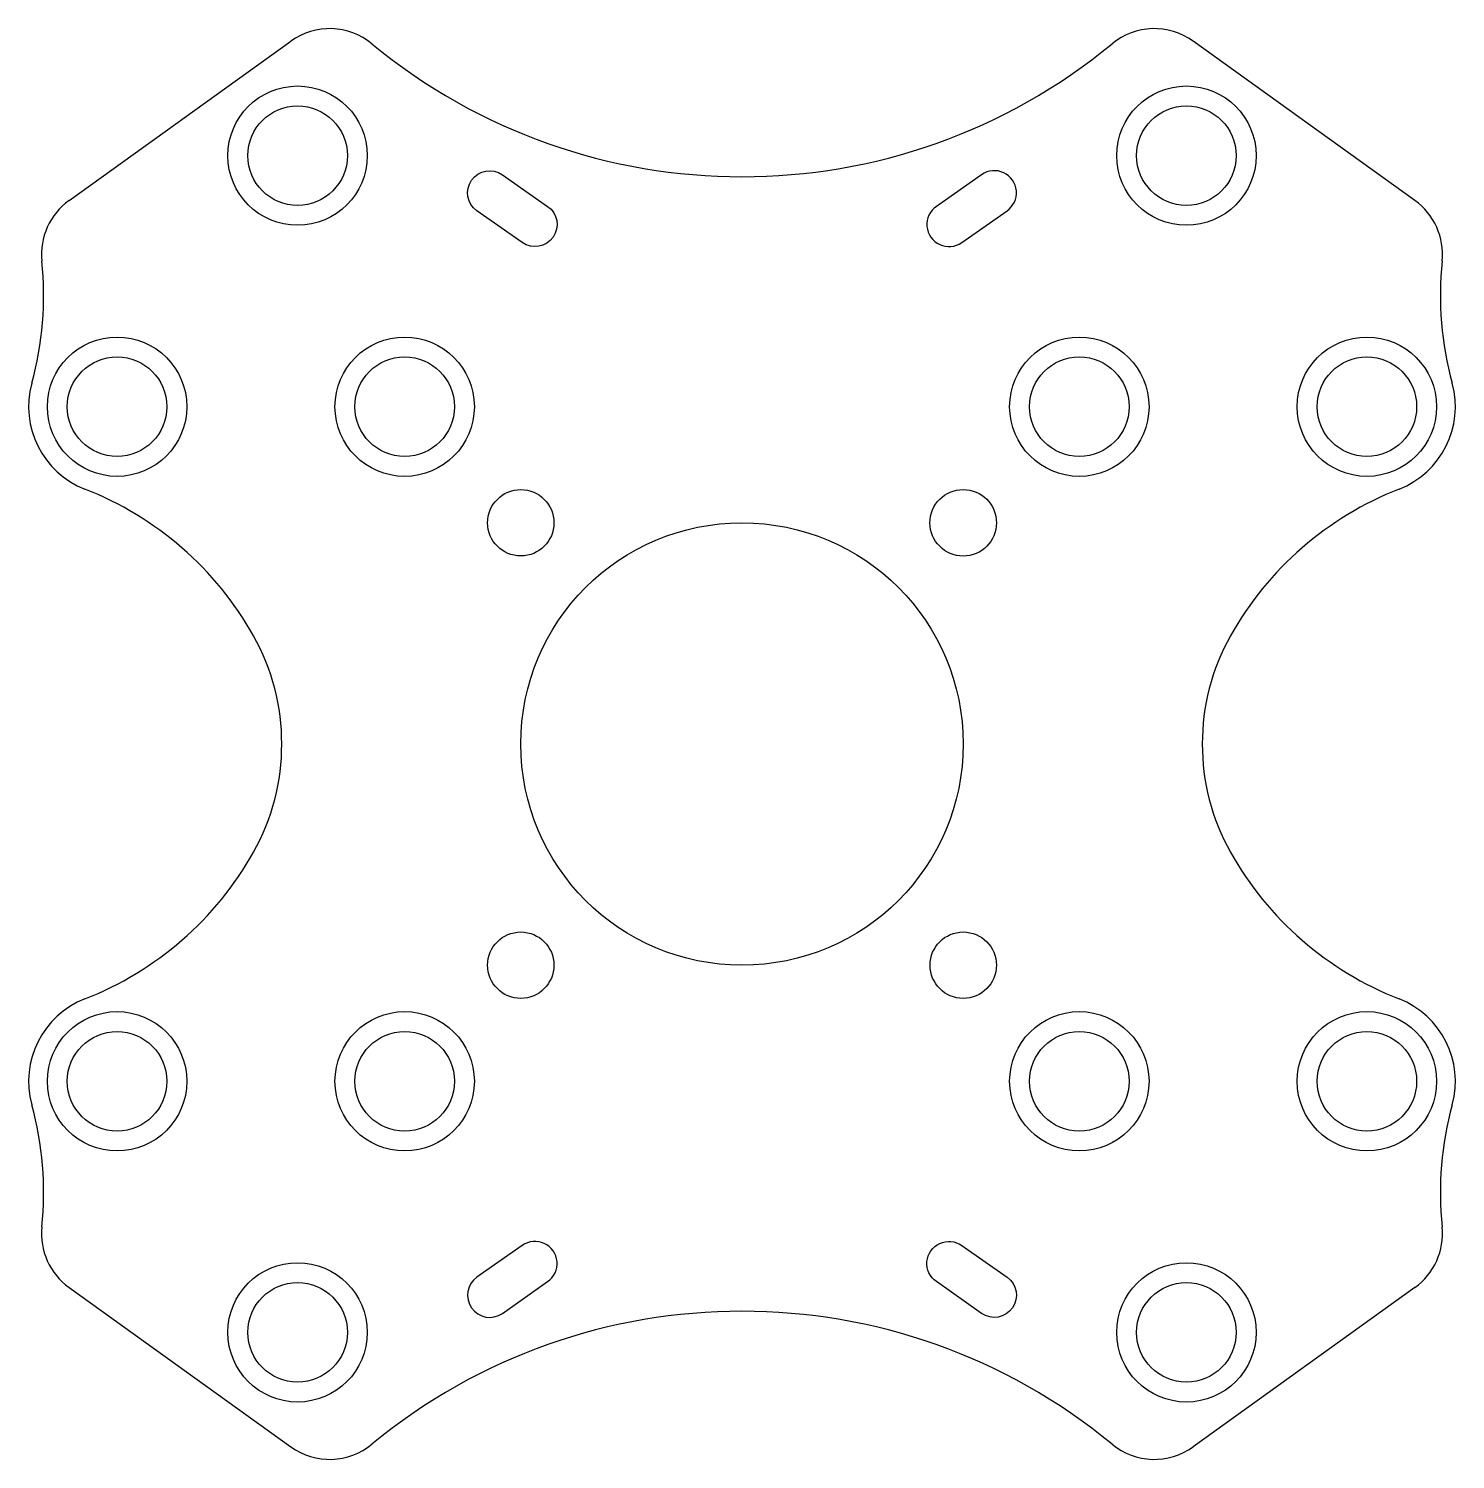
# Model space of a CAD drawing. Header units: millimetres. Extents: x 59.9 to 124.4, y 18.4 to 83.1.
import ezdxf

# ---------------------------------------------------------------- set-up
doc = ezdxf.new("R2010")
doc.units = ezdxf.units.MM
doc.layers.add('Locking Plate', color=6, linetype='Continuous')

msp = doc.modelspace()

# ---------------------------------------------------------------- linework, layer by layer
at = {"layer": 'Locking Plate'}
for p, q in [((61.748, 75.302), (71.774, 82.507)), ((122.585, 75.302), (112.559, 82.507)), ((61.748, 26.151), (71.774, 18.947)), ((122.585, 26.151), (112.559, 18.947))]:
    msp.add_line(p, q, dxfattribs=at)
for points in [[(83.381, 75.034, -1), (82.234, 73.395), (80.186, 74.829, -1), (81.333, 76.467)], [(100.952, 75.034, 1), (102.099, 73.395), (104.147, 74.829, 1), (103, 76.467)], [(83.381, 26.42, 1), (82.234, 28.058), (80.186, 26.624, 1), (81.333, 24.986)], [(100.952, 26.42, -1), (102.099, 28.058), (104.147, 26.624, -1), (103, 24.986)]]:
    msp.add_lwpolyline(points, format="xyb", close=True, dxfattribs=at)
for centre, radius in [((72.076, 77.327), 3.15), ((112.257, 77.327), 3.15), ((72.076, 77.327), 2.25), ((112.257, 77.327), 2.25), ((63.916, 65.977), 3.15), ((76.916, 65.977), 3.15), ((107.416, 65.977), 3.15), ((120.416, 65.977), 3.15), ((63.916, 65.977), 2.25), ((76.916, 65.977), 2.25), ((107.416, 65.977), 2.25), ((120.416, 65.977), 2.25), ((82.167, 60.727), 1.5), ((102.167, 60.727), 1.503), ((92.166, 50.727), 10), ((82.167, 40.727), 1.5), ((102.167, 40.727), 1.5), ((63.916, 35.477), 3.15), ((76.916, 35.477), 3.15), ((107.416, 35.477), 3.15), ((120.416, 35.477), 3.15), ((63.916, 35.477), 2.25), ((76.916, 35.477), 2.25), ((107.416, 35.477), 2.25), ((120.416, 35.477), 2.25), ((72.076, 24.126), 3.15), ((112.257, 24.126), 3.15), ((72.076, 24.126), 2.25), ((112.257, 24.126), 2.25)]:
    msp.add_circle(centre, radius, dxfattribs=at)
for centre, radius, start, end in [((73.525, 80.07), 3, 50.4831, 125.7), ((110.808, 80.07), 3, 54.3, 129.5169), ((92.166, 102.671), 26.297, 230.4831, 309.5169), ((63.498, 72.866), 3, 125.7, 185.92498), ((120.834, 72.866), 3, 354.07502, 54.3), ((45.595, 71.008), 15, 344.64502, 5.92498), ((138.738, 71.008), 15, 174.07502, 195.35498), ((63.916, 65.977), 4, 164.64502, 248.65349), ((120.416, 65.977), 4, 291.34651, 15.35498), ((57, 48.28), 15, 29.29491, 68.65349), ((127.333, 48.28), 15, 111.34651, 150.70509), ((61.361, 50.727), 10, 330.70509, 29.29491), ((122.972, 50.727), 10, 150.70509, 209.29491), ((57, 53.173), 15, 291.34651, 330.70509), ((127.333, 53.173), 15, 209.29491, 248.65349), ((63.916, 35.477), 4, 111.34651, 195.35498), ((120.416, 35.477), 4, 344.64502, 68.65349), ((45.595, 30.446), 15, 354.07502, 15.35498), ((138.738, 30.446), 15, 164.64502, 185.92498), ((63.498, 28.587), 3, 174.07502, 234.3), ((120.834, 28.587), 3, 305.7, 5.92498), ((92.166, -1.218), 26.297, 50.4831, 129.5169), ((73.525, 21.383), 3, 234.3, 309.5169), ((110.808, 21.383), 3, 230.4831, 305.7)]:
    msp.add_arc(centre, radius, start, end, dxfattribs=at)

doc.saveas('drawing.dxf')
